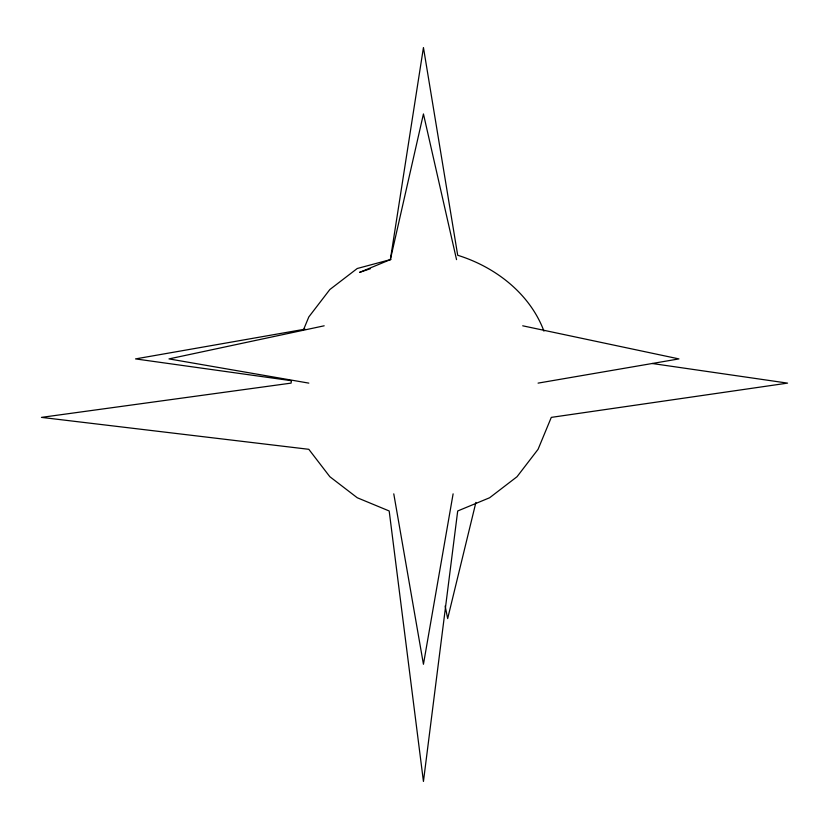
<?xml version="1.0" encoding="UTF-8"?>
<svg xmlns="http://www.w3.org/2000/svg" width="829" height="829" viewBox="0 0 829 829"><rect width="100%" height="100%" fill="white"/><g stroke="black" fill="none" stroke-linecap="round" stroke-linejoin="round"><path stroke-width="1.24" d="M291.414 380.584L291.083 383.122L41.45 417.381L308.813 449.308L329.849 476.716L357.258 497.752L389.184 510.975L423.443 781.436L457.701 510.975L489.628 497.752L517.037 476.716L538.073 449.308L551.295 417.381L787.55 383.122L652.185 363.496M370.376 268.72L359.517 272.399L390.355 259.622L423.443 47.564L457.701 255.27C495.276 266.917 529.928 293.57 543.948 331.134M453.111 493.846L423.443 664.278L393.775 493.846M390.355 259.622L423.443 113.936L456.541 259.622M475.908 502.384L447.67 618.579L445.142 605.989M303.424 329.952L308.813 316.937L329.849 289.528L357.258 268.492L390.977 259.456M324.17 325.807L168.992 358.905L308.813 383.122M305.051 329.165L135.531 358.905L290.979 380.635M538.073 383.122L678.93 358.905L522.716 325.807"/></g></svg>
